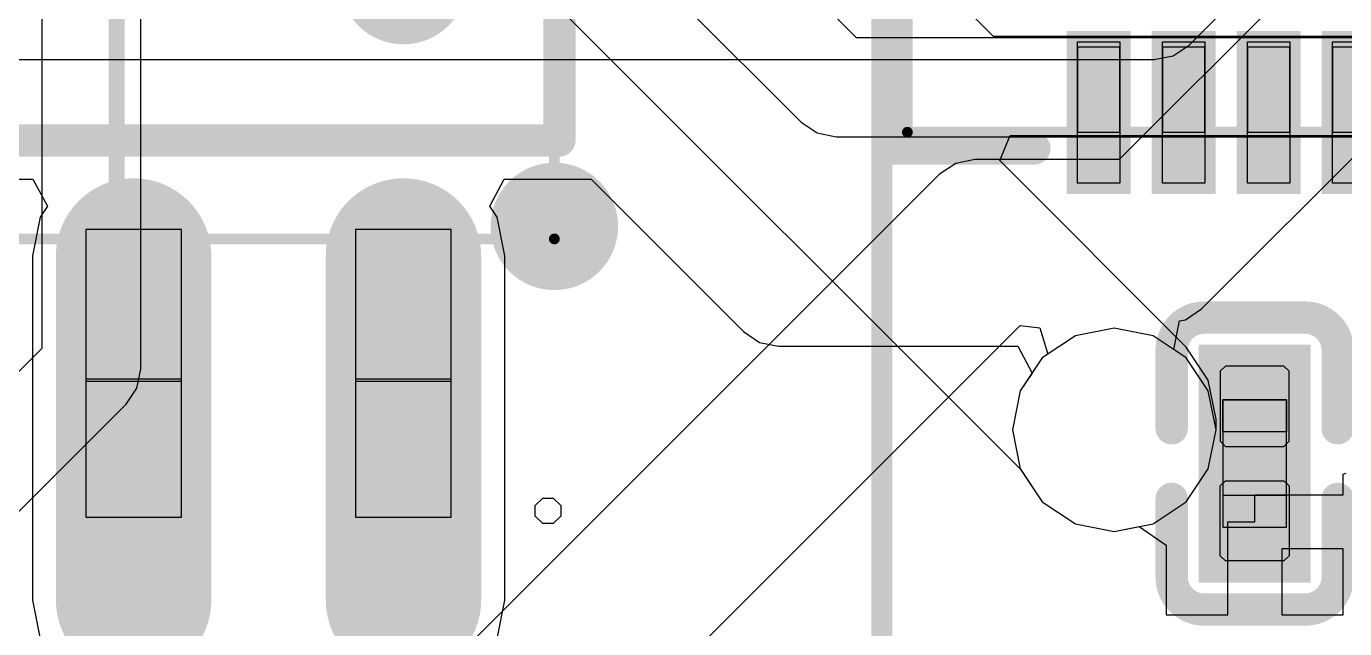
# Model space of a CAD drawing. Header units: millimetres. Extents: x 0 to 11.7, y 0 to 8.3.
# Drawn here: x 5.1549 to 5.3992, y 2.8151 to 2.9268 of the extents above; entities that cross this region are included whole.
import ezdxf

# ---------------------------------------------------------------- set-up
doc = ezdxf.new("R2010")
doc.units = ezdxf.units.MM
doc.header["$MEASUREMENT"] = 0
for name, color, linetype in [('BottomLayer', 5, 'Continuous'), ('BottomOverlay', 54, 'Continuous'), ('BottomPaste', 16, 'Continuous'), ('BottomSolder', 6, 'Continuous'), ('ConnectLayer', 7, 'Continuous'), ('Mechanical15', 56, 'Continuous'), ('Mechanical4', 56, 'Continuous'), ('Mechanical5', 56, 'Continuous'), ('Mechanical6', 56, 'Continuous'), ('TopOverlay', 2, 'Continuous')]:
    doc.layers.add(name, color=color, linetype=linetype)

# ---------------------------------------------------------------- blocks, each defined once
blk = doc.blocks.new('SOIC_8_L5_3_W5_3_P1_27_LS8_0_BL_B_1')
at = {"layer": 'BottomLayer', "const_width": 0.0248}
for points in [[(-0.15837, -0.03574), (-0.09459, -0.03574)], [(-0.15837, -0.08574), (-0.09459, -0.08574)]]:
    blk.add_lwpolyline(points, dxfattribs=at)
at = {"layer": 'BottomLayer', "const_width": 0.0124}
for points in [[(-0.16457, -0.03574, 1), (-0.15217, -0.03574, 1)], [(-0.10079, -0.03574, 1), (-0.08839, -0.03574, 1)], [(-0.16457, -0.08574, 1), (-0.15217, -0.08574, 1)], [(-0.10079, -0.08574, 1), (-0.08839, -0.08574, 1)]]:
    blk.add_lwpolyline(points, format="xyb", close=True, dxfattribs=at)
at = {"layer": 'BottomOverlay', "const_width": 0.006}
for points in [[(-0.07318, 0.09314), (-0.07318, -0.11463)], [(-0.07318, -0.11463), (0.09819, -0.11463)]]:
    blk.add_lwpolyline(points, dxfattribs=at)
at = {"layer": 'BottomOverlay'}
for points, const_width in [([(-0.03765, -0.08574, 1), (-0.04947, -0.08574, 1)], 0.01181), ([(-0.05242, -0.08574, 1), (-0.04651, -0.08574, 1)], 0.00591), ([(-0.0832, -0.1137, 1), (-0.09502, -0.1137, 1)], 0.01181), ([(-0.09798, -0.1137, 1), (-0.09207, -0.1137, 1)], 0.00591), ([(-0.08616, -0.1137, 1), (-0.08025, -0.1137, 1)], 0.00591), ([(-0.07468, -0.11463, 1), (-0.07168, -0.11463, 1)], 0.003), ([(-0.07468, -0.11463, 1), (-0.07168, -0.11463, 1)], 0.003)]:
    blk.add_lwpolyline(points, format="xyb", close=True, dxfattribs=dict(at, const_width=const_width))
at = {"layer": 'BottomPaste', "const_width": 0.0248}
for points in [[(-0.15837, -0.03574), (-0.09459, -0.03574)], [(-0.15837, -0.08574), (-0.09459, -0.08574)]]:
    blk.add_lwpolyline(points, dxfattribs=at)
at = {"layer": 'BottomPaste', "const_width": 0.0124}
for points in [[(-0.16457, -0.03574, 1), (-0.15217, -0.03574, 1)], [(-0.10079, -0.03574, 1), (-0.08839, -0.03574, 1)], [(-0.16457, -0.08574, 1), (-0.15217, -0.08574, 1)], [(-0.10079, -0.08574, 1), (-0.08839, -0.08574, 1)]]:
    blk.add_lwpolyline(points, format="xyb", close=True, dxfattribs=at)
at = {"layer": 'BottomSolder', "const_width": 0.0288}
for points in [[(-0.15837, -0.03574), (-0.09459, -0.03574)], [(-0.15837, -0.08574), (-0.09459, -0.08574)]]:
    blk.add_lwpolyline(points, dxfattribs=at)
at = {"layer": 'BottomSolder', "const_width": 0.0144}
for points in [[(-0.16557, -0.03574, 1), (-0.15117, -0.03574, 1)], [(-0.10179, -0.03574, 1), (-0.08739, -0.03574, 1)], [(-0.16557, -0.08574, 1), (-0.15117, -0.08574, 1)], [(-0.10179, -0.08574, 1), (-0.08739, -0.08574, 1)]]:
    blk.add_lwpolyline(points, format="xyb", close=True, dxfattribs=at)
at = {"layer": 'Mechanical15'}
for p, q in [((-0.14301, -0.02688), (-0.14301, -0.0446)), ((-0.11742, -0.02688), (-0.14301, -0.02688)), ((-0.11781, -0.02688), (-0.11781, -0.0446)), ((-0.08966, -0.02688), (-0.11781, -0.02688)), ((-0.11742, -0.0446), (-0.11742, -0.02688)), ((-0.08966, -0.0446), (-0.08966, -0.02688)), ((-0.14301, -0.0446), (-0.11742, -0.0446)), ((-0.11781, -0.0446), (-0.08966, -0.0446)), ((-0.14301, -0.07688), (-0.14301, -0.0946)), ((-0.11742, -0.07688), (-0.14301, -0.07688)), ((-0.11781, -0.07688), (-0.11781, -0.0946)), ((-0.08966, -0.07688), (-0.11781, -0.07688)), ((-0.11742, -0.0946), (-0.11742, -0.07688)), ((-0.08966, -0.0946), (-0.08966, -0.07688)), ((-0.14301, -0.0946), (-0.11742, -0.0946)), ((-0.11781, -0.0946), (-0.08966, -0.0946)), ((-0.14419, -0.11154), (-0.14281, -0.11016)), ((-0.14419, -0.1135), (-0.14419, -0.11154)), ((-0.14281, -0.11016), (-0.14085, -0.11016)), ((-0.14085, -0.11016), (-0.13947, -0.11154)), ((-0.13947, -0.11154), (-0.13947, -0.1135)), ((-0.14281, -0.11488), (-0.14419, -0.1135)), ((-0.13947, -0.1135), (-0.14085, -0.11488)), ((-0.14085, -0.11488), (-0.14281, -0.11488))]:
    blk.add_line(p, q, dxfattribs=at)
at = {"layer": 'Mechanical15', "const_width": 0.002}
for points in [[(-0.09143, 0.09221), (-0.09143, -0.1137)], [(-0.09143, -0.1137), (0.11644, -0.1137)]]:
    blk.add_lwpolyline(points, dxfattribs=at)
at = {"layer": 'Mechanical15', "const_width": 0.001}
blk.add_lwpolyline([(-0.09193, -0.1137, 1), (-0.09093, -0.1137, 1)], format="xyb", close=True, dxfattribs=at)
blk.add_lwpolyline([(-0.09193, -0.1137, 1), (-0.09093, -0.1137, 1)], format="xyb", close=True, dxfattribs=at)
at = {"layer": 'Mechanical6'}
for points, const_width in [([(-0.15285, -0.08574, 1), (-0.16467, -0.08574, 1)], 0.01181), ([(-0.16762, -0.08574, 1), (-0.16171, -0.08574, 1)], 0.00591), ([(-0.1558, -0.08574, 1), (-0.14989, -0.08574, 1)], 0.00591)]:
    blk.add_lwpolyline(points, format="xyb", close=True, dxfattribs=dict(at, const_width=const_width))
blk = doc.blocks.new('C0201_B_14')
at = {"layer": 'BottomLayer'}
for points in [[(-0.0182, -0.00569), (-0.00369, -0.00569), (-0.0182, 0.00707), (-0.00369, 0.00707)], [(0.00339, -0.00569), (0.0179, -0.00569), (0.00339, 0.00707), (0.0179, 0.00707)]]:
    blk.add_solid(points, dxfattribs=at)
at = {"layer": 'BottomOverlay', "const_width": 0.006}
for points in [[(-0.0272, 0.01007, -0.414214), (-0.0212, 0.01607)], [(0.0209, 0.01607, -0.414214), (0.0269, 0.01007)], [(-0.0212, -0.01469, -0.414214), (-0.0272, -0.00869)], [(0.0269, -0.00869, -0.414214), (0.0209, -0.01469)]]:
    blk.add_lwpolyline(points, format="xyb", dxfattribs=at)
for points in [[(-0.00669, 0.01607), (-0.0212, 0.01607)], [(0.0209, 0.01607), (0.00639, 0.01607)], [(-0.0272, -0.00869), (-0.0272, 0.01007)], [(0.0269, -0.00869), (0.0269, 0.01007)], [(-0.00669, -0.01469), (-0.0212, -0.01469)], [(0.0209, -0.01469), (0.00639, -0.01469)]]:
    blk.add_lwpolyline(points, dxfattribs=at)
at = {"layer": 'BottomOverlay', "const_width": 0.003}
for points in [[(-0.0227, 0.01607, 1), (-0.0197, 0.01607, 1)], [(-0.0227, 0.01607, 1), (-0.0197, 0.01607, 1)], [(-0.00819, 0.01607, 1), (-0.00519, 0.01607, 1)], [(0.00489, 0.01607, 1), (0.00789, 0.01607, 1)], [(0.0194, 0.01607, 1), (0.0224, 0.01607, 1)], [(0.0194, 0.01607, 1), (0.0224, 0.01607, 1)], [(-0.0287, 0.01007, 1), (-0.0257, 0.01007, 1)], [(-0.0287, 0.01007, 1), (-0.0257, 0.01007, 1)], [(0.0254, 0.01007, 1), (0.0284, 0.01007, 1)], [(0.0254, 0.01007, 1), (0.0284, 0.01007, 1)], [(-0.0287, -0.00869, 1), (-0.0257, -0.00869, 1)], [(-0.0287, -0.00869, 1), (-0.0257, -0.00869, 1)], [(0.0254, -0.00869, 1), (0.0284, -0.00869, 1)], [(0.0254, -0.00869, 1), (0.0284, -0.00869, 1)], [(-0.0227, -0.01469, 1), (-0.0197, -0.01469, 1)], [(-0.0227, -0.01469, 1), (-0.0197, -0.01469, 1)], [(-0.00819, -0.01469, 1), (-0.00519, -0.01469, 1)], [(0.00489, -0.01469, 1), (0.00789, -0.01469, 1)], [(0.0194, -0.01469, 1), (0.0224, -0.01469, 1)], [(0.0194, -0.01469, 1), (0.0224, -0.01469, 1)]]:
    blk.add_lwpolyline(points, format="xyb", close=True, dxfattribs=at)
at = {"layer": 'BottomPaste'}
for p, q in [((-0.01725, 0.00707), (-0.0182, 0.00612)), ((-0.0182, 0.00612), (-0.0182, -0.00474)), ((-0.00428, 0.00707), (-0.01725, 0.00707)), ((-0.00334, 0.00612), (-0.00428, 0.00707)), ((-0.00334, -0.00474), (-0.00334, 0.00612)), ((0.00304, 0.00612), (0.00398, 0.00707)), ((0.00304, -0.00474), (0.00304, 0.00612)), ((0.00398, 0.00707), (0.01695, 0.00707)), ((0.01695, 0.00707), (0.0179, 0.00612)), ((0.0179, 0.00612), (0.0179, -0.00474)), ((-0.0182, -0.00474), (-0.01725, -0.00569)), ((-0.00428, -0.00569), (-0.00334, -0.00474)), ((0.00398, -0.00569), (0.00304, -0.00474)), ((0.0179, -0.00474), (0.01695, -0.00569)), ((-0.01725, -0.00569), (-0.00428, -0.00569)), ((0.01695, -0.00569), (0.00398, -0.00569))]:
    blk.add_line(p, q, dxfattribs=at)
for points in [[(-0.0182, -0.00569), (-0.00369, -0.00569), (-0.0182, 0.00707), (-0.00369, 0.00707)], [(0.00339, -0.00569), (0.0179, -0.00569), (0.00339, 0.00707), (0.0179, 0.00707)]]:
    blk.add_solid(points, dxfattribs=at)
at = {"layer": 'BottomSolder'}
for points in [[(-0.0222, -0.00969), (0.00031, -0.00969), (-0.0222, 0.01107), (0.00031, 0.01107)], [(-0.00061, -0.00969), (0.0219, -0.00969), (-0.00061, 0.01107), (0.0219, 0.01107)]]:
    blk.add_solid(points, dxfattribs=at)
at = {"layer": 'Mechanical4'}
for p, q in [((0.01166, 0.0066), (-0.01196, 0.0066)), ((-0.01196, 0.0066), (-0.01196, -0.00521)), ((0.01166, -0.00521), (0.01166, 0.0066)), ((-0.01196, -0.00521), (0.01166, -0.00521))]:
    blk.add_line(p, q, dxfattribs=at)
at = {"layer": 'Mechanical5'}
for p, q in [((-0.01196, -0.00521), (-0.01196, 0.0066)), ((-0.01196, 0.0066), (-0.00606, 0.0066)), ((-0.00606, 0.0066), (-0.00606, -0.00521)), ((0.01166, 0.0066), (0.00576, 0.0066)), ((0.00576, 0.0066), (0.00576, -0.00521)), ((0.01166, -0.00521), (0.01166, 0.0066)), ((-0.00606, -0.00521), (-0.01196, -0.00521)), ((0.00576, -0.00521), (0.01166, -0.00521))]:
    blk.add_line(p, q, dxfattribs=at)
blk = doc.blocks.new('QFN_56_L7_0_W7_0_P0_40_TL_EP4_0_B_58')
at = {"layer": 'BottomLayer'}
for points in [[(-0.14422, 0.09474), (-0.11804, 0.09474), (-0.14422, 0.10261), (-0.11804, 0.10261)], [(-0.14422, 0.079), (-0.11804, 0.079), (-0.14422, 0.08687), (-0.11804, 0.08687)], [(-0.14422, 0.06325), (-0.11804, 0.06325), (-0.14422, 0.07112), (-0.11804, 0.07112)], [(-0.14422, 0.0475), (-0.11804, 0.0475), (-0.14422, 0.05537), (-0.11804, 0.05537)]]:
    blk.add_solid(points, dxfattribs=at)
at = {"layer": 'BottomOverlay', "const_width": 0.006}
for points in [[(-0.11125, 0.13712), (-0.13777, 0.13712)], [(-0.13777, 0.13712), (-0.13777, 0.11059)]]:
    blk.add_lwpolyline(points, dxfattribs=at)
at = {"layer": 'BottomOverlay', "const_width": 0.003}
for points in [[(-0.13927, 0.13712, 1), (-0.13627, 0.13712, 1)], [(-0.13927, 0.13712, 1), (-0.13627, 0.13712, 1)], [(-0.13927, 0.11059, 1), (-0.13627, 0.11059, 1)]]:
    blk.add_lwpolyline(points, format="xyb", close=True, dxfattribs=at)
at = {"layer": 'BottomPaste'}
for p, q in [((-0.14422, 0.09474), (-0.14422, 0.10261)), ((-0.14422, 0.10261), (-0.11804, 0.10261)), ((-0.11804, 0.10261), (-0.11804, 0.09474)), ((-0.11804, 0.09474), (-0.14422, 0.09474)), ((-0.14422, 0.079), (-0.14422, 0.08687)), ((-0.14422, 0.08687), (-0.11804, 0.08687)), ((-0.11804, 0.08687), (-0.11804, 0.079)), ((-0.11804, 0.079), (-0.14422, 0.079)), ((-0.14422, 0.06325), (-0.14422, 0.07112)), ((-0.14422, 0.07112), (-0.11804, 0.07112)), ((-0.11804, 0.07112), (-0.11804, 0.06325)), ((-0.11804, 0.06325), (-0.14422, 0.06325)), ((-0.14422, 0.05537), (-0.11804, 0.05537)), ((-0.14422, 0.0475), (-0.14422, 0.05537)), ((-0.11804, 0.05537), (-0.11804, 0.0475))]:
    blk.add_line(p, q, dxfattribs=at)
at = {"layer": 'BottomSolder'}
for points in [[(-0.14622, 0.09274), (-0.11604, 0.09274), (-0.14622, 0.10461), (-0.11604, 0.10461)], [(-0.14622, 0.077), (-0.11604, 0.077), (-0.14622, 0.08887), (-0.11604, 0.08887)], [(-0.14622, 0.06125), (-0.11604, 0.06125), (-0.14622, 0.07312), (-0.11604, 0.07312)], [(-0.14622, 0.0455), (-0.11604, 0.0455), (-0.14622, 0.05737), (-0.11604, 0.05737)]]:
    blk.add_solid(points, dxfattribs=at)
at = {"layer": 'Mechanical15'}
for p, q in [((-0.13477, 0.10262), (-0.13477, 0.09474)), ((-0.11902, 0.10262), (-0.13477, 0.10262)), ((-0.11902, 0.09474), (-0.11902, 0.10262)), ((-0.13477, 0.09474), (-0.11902, 0.09474)), ((-0.13477, 0.08687), (-0.13477, 0.079)), ((-0.11902, 0.08687), (-0.13477, 0.08687)), ((-0.11902, 0.079), (-0.11902, 0.08687)), ((-0.13477, 0.079), (-0.11902, 0.079)), ((-0.13477, 0.07112), (-0.13477, 0.06325)), ((-0.11902, 0.07112), (-0.13477, 0.07112)), ((-0.11902, 0.06325), (-0.11902, 0.07112)), ((-0.13477, 0.06325), (-0.11902, 0.06325)), ((-0.13477, 0.05537), (-0.13477, 0.0475)), ((-0.11902, 0.05537), (-0.13477, 0.05537)), ((-0.11902, 0.0475), (-0.11902, 0.05537))]:
    blk.add_line(p, q, dxfattribs=at)
at = {"layer": 'Mechanical15', "const_width": 0.002}
for points in [[(-0.13477, 0.13411), (0.14082, 0.13411)], [(-0.13477, 0.13411), (-0.13477, -0.14148)]]:
    blk.add_lwpolyline(points, dxfattribs=at)
at = {"layer": 'Mechanical15', "const_width": 0.001}
blk.add_lwpolyline([(-0.13527, 0.13411, 1), (-0.13427, 0.13411, 1)], format="xyb", close=True, dxfattribs=at)
blk.add_lwpolyline([(-0.13527, 0.13411, 1), (-0.13427, 0.13411, 1)], format="xyb", close=True, dxfattribs=at)
blk = doc.blocks.new('LCD_240_240_76')
at = {"layer": 'TopOverlay', "const_width": 0.00394}
blk.add_lwpolyline([(-0.41165, -0.05271), (-0.41165, 0.36922)], dxfattribs=at)

msp = doc.modelspace()

# ---------------------------------------------------------------- linework, layer by layer
at = {"layer": 'ConnectLayer'}
for p, q in [((5.33415, 2.92485), (5.27052, 2.98848)), ((5.22651, 2.9573), (5.33914, 2.84466)), ((5.15777, 2.93723), (5.15777, 2.86703)), ((5.30875, 2.92465), (5.29648, 2.93692)), ((5.3904, 2.93501), (5.35743, 2.90205)), ((5.17612, 2.86323), (5.17612, 2.93343)), ((5.37039, 2.92328), (5.37969, 2.93258)), ((5.27655, 2.93089), (5.29846, 2.90898)), ((5.41423, 2.92465), (5.30875, 2.92465)), ((5.4141, 2.92485), (5.33415, 2.92485)), ((5.36391, 2.9206), (5.36742, 2.92129)), ((5.36742, 2.92129), (5.37039, 2.92328)), ((5.09874, 2.9206), (5.36391, 2.9206)), ((5.37269, 2.87438), (5.41806, 2.91975)), ((5.29846, 2.90898), (5.30144, 2.90699)), ((5.30144, 2.90699), (5.30495, 2.9063)), ((5.30495, 2.9063), (5.44743, 2.9063)), ((5.33528, 2.90188), (5.33719, 2.9065)), ((5.33719, 2.9065), (5.50221, 2.9065)), ((5.33064, 2.90205), (5.32712, 2.90135)), ((5.35743, 2.90205), (5.33064, 2.90205)), ((5.36984, 2.86731), (5.33528, 2.90188)), ((5.32415, 2.89936), (5.23082, 2.80604)), ((5.32712, 2.90135), (5.32415, 2.89936)), ((5.14347, 2.8984), (5.15615, 2.8984)), ((5.15615, 2.8984), (5.15882, 2.8934)), ((5.24079, 2.8934), (5.24347, 2.8984)), ((5.24347, 2.8984), (5.2596, 2.8984)), ((5.2596, 2.8984), (5.28782, 2.87018)), ((5.15882, 2.8934), (5.15747, 2.89138)), ((5.24214, 2.89138), (5.24079, 2.8934)), ((5.15747, 2.89138), (5.15604, 2.8842)), ((5.24357, 2.8842), (5.24214, 2.89138)), ((5.15604, 2.8842), (5.15604, 2.82042)), ((5.24357, 2.82042), (5.24357, 2.8842)), ((5.36972, 2.87239), (5.37269, 2.87438)), ((5.24359, 2.77588), (5.33905, 2.87134)), ((5.28782, 2.87018), (5.29079, 2.86819)), ((5.33905, 2.87134), (5.34271, 2.8709)), ((5.34271, 2.8709), (5.3442, 2.866)), ((5.35651, 2.87083), (5.34929, 2.8694)), ((5.36372, 2.8694), (5.35651, 2.87083)), ((5.36752, 2.86686), (5.36858, 2.87217)), ((5.36858, 2.87217), (5.36972, 2.87239)), ((5.29079, 2.86819), (5.29431, 2.8675)), ((5.34929, 2.8694), (5.34317, 2.86531)), ((5.36984, 2.86531), (5.36372, 2.8694)), ((5.15777, 2.86703), (5.11832, 2.82758)), ((5.29431, 2.8675), (5.33862, 2.8675)), ((5.33862, 2.8675), (5.34129, 2.8625)), ((5.34317, 2.86531), (5.33908, 2.85919)), ((5.34317, 2.86531), (5.33908, 2.85919)), ((5.3442, 2.866), (5.34317, 2.86531)), ((5.36984, 2.86531), (5.36752, 2.86686)), ((5.37393, 2.86119), (5.36984, 2.86731)), ((5.37393, 2.85919), (5.36984, 2.86531)), ((5.37393, 2.85919), (5.36984, 2.86531)), ((5.17543, 2.85972), (5.17612, 2.86323)), ((5.34129, 2.8625), (5.33908, 2.85919)), ((5.37537, 2.85397), (5.37393, 2.86119)), ((5.17344, 2.85674), (5.17543, 2.85972)), ((5.33908, 2.85919), (5.33764, 2.85197)), ((5.33908, 2.85919), (5.33764, 2.85197)), ((5.33908, 2.85919), (5.33764, 2.85197)), ((5.37537, 2.85197), (5.37393, 2.85919)), ((5.37537, 2.85197), (5.37393, 2.85919)), ((5.13398, 2.81729), (5.17344, 2.85674)), ((5.37537, 2.85197), (5.37537, 2.85397)), ((5.33764, 2.85197), (5.33908, 2.84475)), ((5.33764, 2.85197), (5.33908, 2.84475)), ((5.33764, 2.85197), (5.33908, 2.84475)), ((5.37393, 2.84475), (5.37537, 2.85197)), ((5.37393, 2.84475), (5.37537, 2.85197)), ((5.37393, 2.84475), (5.37537, 2.85197)), ((5.33908, 2.84475), (5.34317, 2.83863)), ((5.33908, 2.84475), (5.34317, 2.83863)), ((5.33908, 2.84475), (5.34317, 2.83863)), ((5.33914, 2.84466), (5.34317, 2.83863)), ((5.36984, 2.83863), (5.37393, 2.84475)), ((5.36984, 2.83863), (5.37393, 2.84475)), ((5.36984, 2.83863), (5.37393, 2.84475)), ((5.3989, 2.84373), (5.39947, 2.84397)), ((5.3989, 2.83993), (5.3989, 2.84373)), ((5.34317, 2.83863), (5.34929, 2.83455)), ((5.34317, 2.83863), (5.34929, 2.83455)), ((5.34317, 2.83863), (5.34929, 2.83455)), ((5.34317, 2.83863), (5.34929, 2.83455)), ((5.36372, 2.83455), (5.36984, 2.83863)), ((5.36372, 2.83455), (5.36984, 2.83863)), ((5.36372, 2.83455), (5.36984, 2.83863)), ((5.38252, 2.83493), (5.38252, 2.83993)), ((5.38252, 2.83993), (5.3989, 2.83993)), ((5.34929, 2.83455), (5.35651, 2.83311)), ((5.34929, 2.83455), (5.35651, 2.83311)), ((5.34929, 2.83455), (5.35651, 2.83311)), ((5.34929, 2.83455), (5.35651, 2.83311)), ((5.35651, 2.83311), (5.36372, 2.83455)), ((5.35651, 2.83311), (5.36372, 2.83455)), ((5.35651, 2.83311), (5.36372, 2.83455)), ((5.35651, 2.83311), (5.36114, 2.83403)), ((5.36114, 2.83403), (5.36614, 2.83061)), ((5.37752, 2.81767), (5.37752, 2.83493)), ((5.37752, 2.83493), (5.38252, 2.83493)), ((5.36614, 2.83061), (5.36614, 2.81767)), ((5.3989, 2.82993), (5.38752, 2.82993)), ((5.38752, 2.82993), (5.38752, 2.81767)), ((5.3989, 2.81767), (5.3989, 2.82993)), ((5.15604, 2.82042), (5.15747, 2.81324)), ((5.24214, 2.81324), (5.24357, 2.82042)), ((5.36614, 2.81767), (5.37752, 2.81767)), ((5.38752, 2.81767), (5.3989, 2.81767))]:
    msp.add_line(p, q, dxfattribs=at)
at = {"layer": 'TopOverlay', "const_width": 0.003}
msp.add_lwpolyline([(5.17167, 2.80204), (5.17167, 3.23316)], dxfattribs=at)

# ---------------------------------------------------------------- block references
msp.add_blockref('LCD_240_240_76', (5.72508, 2.71338))
for name, p, rotation in [('QFN_56_L7_0_W7_0_P0_40_TL_EP4_0_B_58', (5.45228, 3.0419), 90), ('SOIC_8_L5_3_W5_3_P1_27_LS8_0_BL_B_1', (5.13906, 2.97879), 90), ('C0201_B_14', (5.38183, 2.84557), 270)]:
    msp.add_blockref(name, p, dxfattribs=dict(rotation=rotation))

doc.saveas('drawing.dxf')
